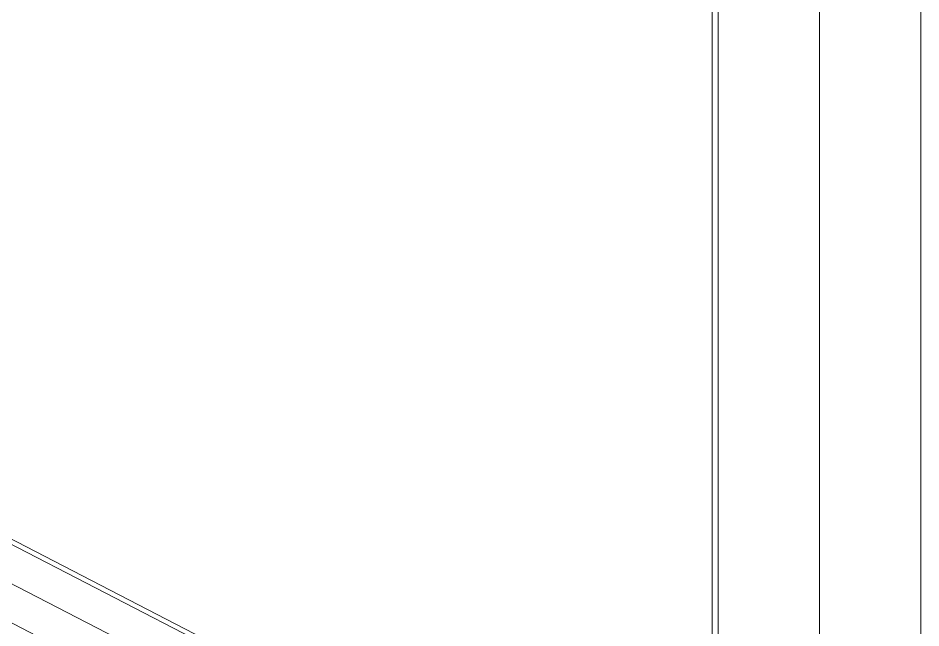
# Model space of a CAD drawing. Header units: millimetres. Extents: x -6949 to 83354, y -55091 to 16861.
# Drawn here: x 20795 to 22716, y -35115 to -33816 of the extents above; entities that cross this region are included whole.
import ezdxf

# ---------------------------------------------------------------- set-up
doc = ezdxf.new("R2010")
doc.units = ezdxf.units.MM
doc.layers.add('A-DETL', color=7, linetype='Continuous', lineweight=18, true_color=0x00a600)
doc.layers.add('S-BEAM', color=7, linetype='Continuous', lineweight=18)
doc.layers.add('S-COLS', color=7, linetype='Continuous', lineweight=18)

msp = doc.modelspace()

# ---------------------------------------------------------------- linework, layer by layer
at = {"layer": 'A-DETL'}
for p, q in [((22500, -35908.4), (15000, -32033.4)), ((22500, -35908.4), (22500, -32033.4)), ((22500, -32033.4), (22500, -35908.4)), ((22500, -32218.4), (22500, -35908.4))]:
    msp.add_line(p, q, dxfattribs=at)
at = {"layer": 'S-BEAM'}
for p, q in [((21880.5, -35493.6), (19196, -34106.6)), ((21875.9, -35502.4), (19191.4, -34115.5)), ((19256.6, -34316.1), (21807.8, -35634.2))]:
    msp.add_line(p, q, dxfattribs=at)
at = {"layer": 'S-COLS'}
for p, q in [((22271.5, -23908.4), (22271.5, -35888.4)), ((22284.5, -23908.4), (22284.5, -35888.4)), ((22715.5, -35888.4), (22715.5, -23908.4))]:
    msp.add_line(p, q, dxfattribs=at)

doc.saveas('drawing.dxf')
